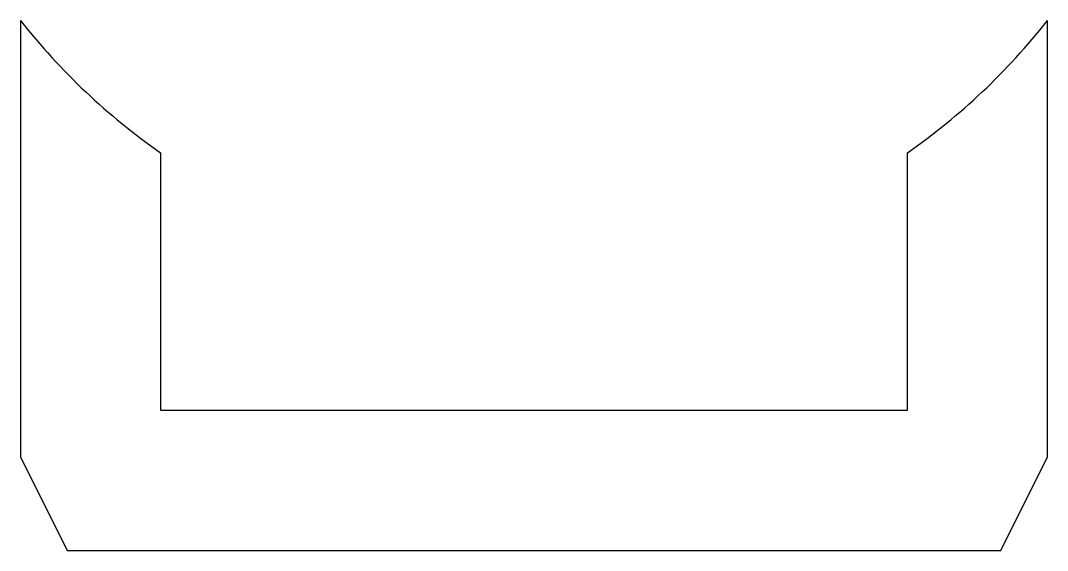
# Model space of a CAD drawing. Header units: millimetres. Extents: x -11 to 11, y -20 to -8.7.
import ezdxf

# ---------------------------------------------------------------- set-up
doc = ezdxf.new("R2010")
doc.units = ezdxf.units.MM
doc.layers.get('0').update_dxf_attribs({"lineweight": 25, "true_color": 0xffffff})

msp = doc.modelspace()

# ---------------------------------------------------------------- linework, layer by layer
for p, q in [((-11, -8.66), (-11, -18)), ((11, -18), (11, -8.66)), ((-8, -11.489), (-8, -17)), ((8, -17), (8, -11.489)), ((-8, -17), (8, -17)), ((-11, -18), (-10, -20)), ((10, -20), (11, -18)), ((-10, -20), (10, -20))]:
    msp.add_line(p, q)
for start, end in [(218.2132, 235.1501), (304.8499, 321.7868)]:
    msp.add_arc((0, 0), 14, start, end)

doc.saveas('drawing.dxf')
